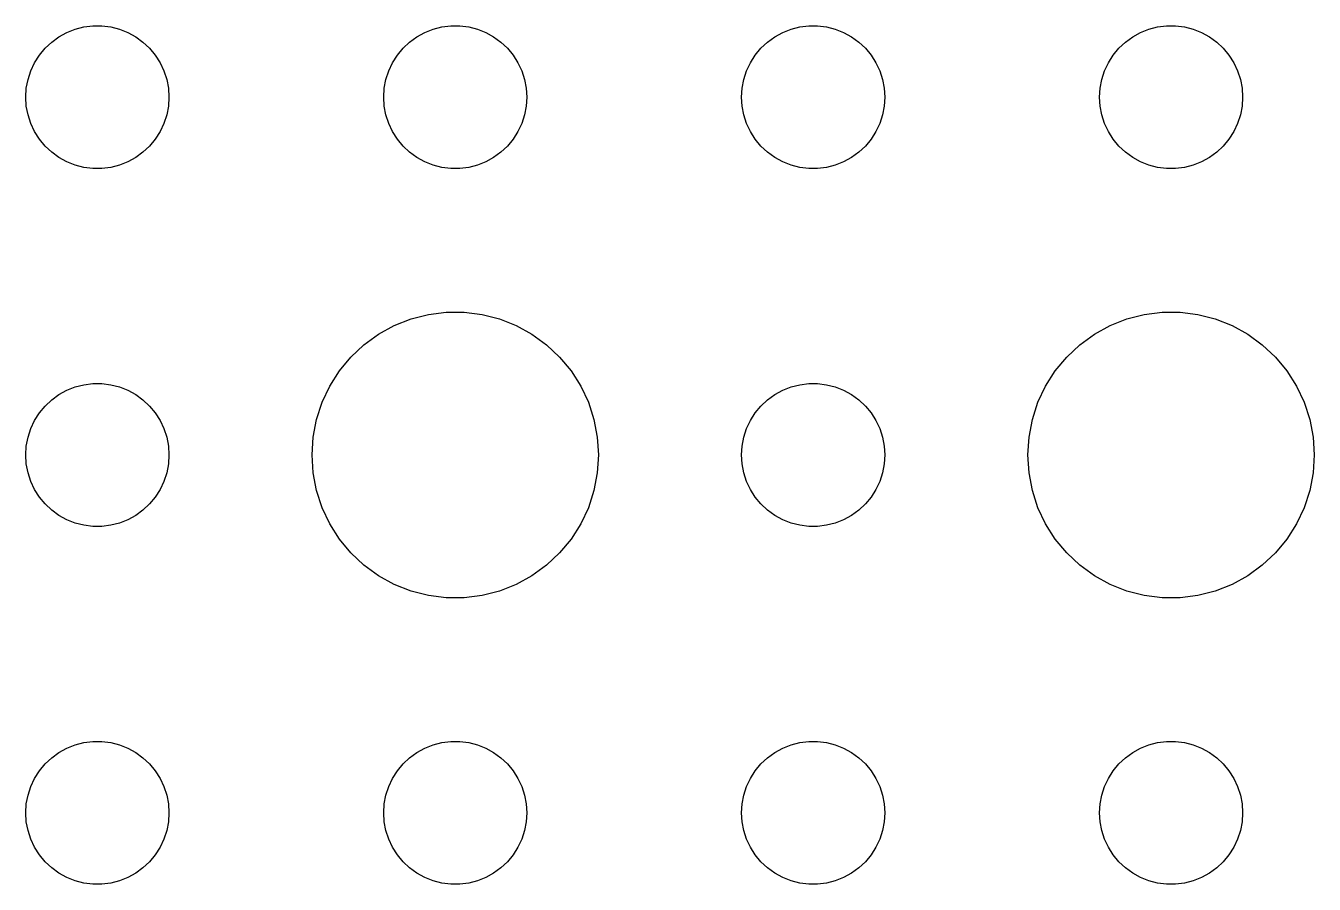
# Model space of a CAD drawing. Header units: metres. Extents: x -112 to 112, y -104 to 104.
# Drawn here: x -84 to -57, y -76.5 to -58.5 of the extents above; entities that cross this region are included whole.
import ezdxf

# ---------------------------------------------------------------- set-up
doc = ezdxf.new("R2010")
doc.units = ezdxf.units.M

msp = doc.modelspace()

# ---------------------------------------------------------------- linework, layer by layer
for p, q in [((-83.1387, -58.6428), (-82.9635, -58.5734)), ((-82.9635, -58.5734), (-82.7811, -58.5266)), ((-82.7811, -58.5266), (-82.5942, -58.503)), ((-82.5942, -58.503), (-82.4058, -58.503)), ((-82.4058, -58.503), (-82.2189, -58.5266)), ((-82.2189, -58.5266), (-82.0365, -58.5734)), ((-82.0365, -58.5734), (-81.8613, -58.6428)), ((-75.6387, -58.6428), (-75.4635, -58.5734)), ((-75.4635, -58.5734), (-75.2811, -58.5266)), ((-75.2811, -58.5266), (-75.0942, -58.503)), ((-75.0942, -58.503), (-74.9058, -58.503)), ((-74.9058, -58.503), (-74.7189, -58.5266)), ((-74.7189, -58.5266), (-74.5365, -58.5734)), ((-74.5365, -58.5734), (-74.3613, -58.6428)), ((-68.1387, -58.6428), (-67.9635, -58.5734)), ((-67.9635, -58.5734), (-67.7811, -58.5266)), ((-67.7811, -58.5266), (-67.5942, -58.503)), ((-67.5942, -58.503), (-67.4058, -58.503)), ((-67.4058, -58.503), (-67.2189, -58.5266)), ((-67.2189, -58.5266), (-67.0365, -58.5734)), ((-67.0365, -58.5734), (-66.8613, -58.6428)), ((-60.6387, -58.6428), (-60.4635, -58.5734)), ((-60.4635, -58.5734), (-60.2811, -58.5266)), ((-60.2811, -58.5266), (-60.0942, -58.503)), ((-60.0942, -58.503), (-59.9058, -58.503)), ((-59.9058, -58.503), (-59.7189, -58.5266)), ((-59.7189, -58.5266), (-59.5365, -58.5734)), ((-59.5365, -58.5734), (-59.3613, -58.6428)), ((-83.5934, -58.9732), (-83.4561, -58.8442)), ((-83.4561, -58.8442), (-83.3037, -58.7335)), ((-83.3037, -58.7335), (-83.1387, -58.6428)), ((-81.8613, -58.6428), (-81.6963, -58.7335)), ((-81.6963, -58.7335), (-81.5439, -58.8442)), ((-81.5439, -58.8442), (-81.4065, -58.9732)), ((-76.0934, -58.9732), (-75.9561, -58.8442)), ((-75.9561, -58.8442), (-75.8037, -58.7335)), ((-75.8037, -58.7335), (-75.6387, -58.6428)), ((-74.3613, -58.6428), (-74.1963, -58.7335)), ((-74.1963, -58.7335), (-74.0439, -58.8442)), ((-74.0439, -58.8442), (-73.9065, -58.9732)), ((-68.5934, -58.9732), (-68.4561, -58.8442)), ((-68.4561, -58.8442), (-68.3037, -58.7335)), ((-68.3037, -58.7335), (-68.1387, -58.6428)), ((-66.8613, -58.6428), (-66.6963, -58.7335)), ((-66.6963, -58.7335), (-66.5439, -58.8442)), ((-66.5439, -58.8442), (-66.4065, -58.9732)), ((-61.0934, -58.9732), (-60.9561, -58.8442)), ((-60.9561, -58.8442), (-60.8037, -58.7335)), ((-60.8037, -58.7335), (-60.6387, -58.6428)), ((-59.3613, -58.6428), (-59.1963, -58.7335)), ((-59.1963, -58.7335), (-59.0439, -58.8442)), ((-59.0439, -58.8442), (-58.9065, -58.9732)), ((-83.8145, -59.2774), (-83.7135, -59.1183)), ((-83.7135, -59.1183), (-83.5934, -58.9732)), ((-81.4065, -58.9732), (-81.2865, -59.1183)), ((-81.2865, -59.1183), (-81.1855, -59.2774)), ((-76.3145, -59.2774), (-76.2135, -59.1183)), ((-76.2135, -59.1183), (-76.0934, -58.9732)), ((-73.9065, -58.9732), (-73.7865, -59.1183)), ((-73.7865, -59.1183), (-73.6855, -59.2774)), ((-68.8145, -59.2774), (-68.7135, -59.1183)), ((-68.7135, -59.1183), (-68.5934, -58.9732)), ((-66.4065, -58.9732), (-66.2865, -59.1183)), ((-66.2865, -59.1183), (-66.1855, -59.2774)), ((-61.3145, -59.2774), (-61.2135, -59.1183)), ((-61.2135, -59.1183), (-61.0934, -58.9732)), ((-58.9065, -58.9732), (-58.7865, -59.1183)), ((-58.7865, -59.1183), (-58.6855, -59.2774)), ((-83.8947, -59.4478), (-83.8145, -59.2774)), ((-81.1855, -59.2774), (-81.1053, -59.4478)), ((-76.3947, -59.4478), (-76.3145, -59.2774)), ((-73.6855, -59.2774), (-73.6053, -59.4478)), ((-68.8947, -59.4478), (-68.8145, -59.2774)), ((-66.1855, -59.2774), (-66.1053, -59.4478)), ((-61.3947, -59.4478), (-61.3145, -59.2774)), ((-58.6855, -59.2774), (-58.6053, -59.4478)), ((-83.9882, -59.812), (-83.9529, -59.627)), ((-83.9529, -59.627), (-83.8947, -59.4478)), ((-81.1053, -59.4478), (-81.0471, -59.627)), ((-81.0471, -59.627), (-81.0118, -59.812)), ((-76.4882, -59.812), (-76.4529, -59.627)), ((-76.4529, -59.627), (-76.3947, -59.4478)), ((-73.6053, -59.4478), (-73.5471, -59.627)), ((-73.5471, -59.627), (-73.5118, -59.812)), ((-68.9882, -59.812), (-68.9529, -59.627)), ((-68.9529, -59.627), (-68.8947, -59.4478)), ((-66.1053, -59.4478), (-66.0471, -59.627)), ((-66.0471, -59.627), (-66.0118, -59.812)), ((-61.4882, -59.812), (-61.4529, -59.627)), ((-61.4529, -59.627), (-61.3947, -59.4478)), ((-58.6053, -59.4478), (-58.5471, -59.627)), ((-58.5471, -59.627), (-58.5118, -59.812)), ((-84, -60), (-83.9882, -59.812)), ((-81.0118, -59.812), (-81, -60)), ((-76.5, -60), (-76.4882, -59.812)), ((-73.5118, -59.812), (-73.5, -60)), ((-69, -60), (-68.9882, -59.812)), ((-66.0118, -59.812), (-66, -60)), ((-61.5, -60), (-61.4882, -59.812)), ((-58.5118, -59.812), (-58.5, -60)), ((-83.9882, -60.188), (-84, -60)), ((-83.9529, -60.373), (-83.9882, -60.188)), ((-81.0118, -60.188), (-81.0471, -60.373)), ((-81, -60), (-81.0118, -60.188)), ((-76.4882, -60.188), (-76.5, -60)), ((-76.4529, -60.373), (-76.4882, -60.188)), ((-73.5118, -60.188), (-73.5471, -60.373)), ((-73.5, -60), (-73.5118, -60.188)), ((-68.9882, -60.188), (-69, -60)), ((-68.9529, -60.373), (-68.9882, -60.188)), ((-66.0118, -60.188), (-66.0471, -60.373)), ((-66, -60), (-66.0118, -60.188)), ((-61.4882, -60.188), (-61.5, -60)), ((-61.4529, -60.373), (-61.4882, -60.188)), ((-58.5118, -60.188), (-58.5471, -60.373)), ((-58.5, -60), (-58.5118, -60.188)), ((-83.8947, -60.5522), (-83.9529, -60.373)), ((-81.0471, -60.373), (-81.1053, -60.5522)), ((-76.3947, -60.5522), (-76.4529, -60.373)), ((-73.5471, -60.373), (-73.6053, -60.5522)), ((-68.8947, -60.5522), (-68.9529, -60.373)), ((-66.0471, -60.373), (-66.1053, -60.5522)), ((-61.3947, -60.5522), (-61.4529, -60.373)), ((-58.5471, -60.373), (-58.6053, -60.5522)), ((-83.8145, -60.7226), (-83.8947, -60.5522)), ((-83.7135, -60.8817), (-83.8145, -60.7226)), ((-81.1855, -60.7226), (-81.2865, -60.8817)), ((-81.1053, -60.5522), (-81.1855, -60.7226)), ((-76.3145, -60.7226), (-76.3947, -60.5522)), ((-76.2135, -60.8817), (-76.3145, -60.7226)), ((-73.6855, -60.7226), (-73.7865, -60.8817)), ((-73.6053, -60.5522), (-73.6855, -60.7226)), ((-68.8145, -60.7226), (-68.8947, -60.5522)), ((-68.7135, -60.8817), (-68.8145, -60.7226)), ((-66.1855, -60.7226), (-66.2865, -60.8817)), ((-66.1053, -60.5522), (-66.1855, -60.7226)), ((-61.3145, -60.7226), (-61.3947, -60.5522)), ((-61.2135, -60.8817), (-61.3145, -60.7226)), ((-58.6855, -60.7226), (-58.7865, -60.8817)), ((-58.6053, -60.5522), (-58.6855, -60.7226)), ((-83.5934, -61.0268), (-83.7135, -60.8817)), ((-81.2865, -60.8817), (-81.4065, -61.0268)), ((-76.0934, -61.0268), (-76.2135, -60.8817)), ((-73.7865, -60.8817), (-73.9065, -61.0268)), ((-68.5934, -61.0268), (-68.7135, -60.8817)), ((-66.2865, -60.8817), (-66.4065, -61.0268)), ((-61.0934, -61.0268), (-61.2135, -60.8817)), ((-58.7865, -60.8817), (-58.9065, -61.0268)), ((-83.4561, -61.1558), (-83.5934, -61.0268)), ((-83.3037, -61.2665), (-83.4561, -61.1558)), ((-83.1387, -61.3572), (-83.3037, -61.2665)), ((-81.6963, -61.2665), (-81.8613, -61.3572)), ((-81.5439, -61.1558), (-81.6963, -61.2665)), ((-81.4065, -61.0268), (-81.5439, -61.1558)), ((-75.9561, -61.1558), (-76.0934, -61.0268)), ((-75.8037, -61.2665), (-75.9561, -61.1558)), ((-75.6387, -61.3572), (-75.8037, -61.2665)), ((-74.1963, -61.2665), (-74.3613, -61.3572)), ((-74.0439, -61.1558), (-74.1963, -61.2665)), ((-73.9065, -61.0268), (-74.0439, -61.1558)), ((-68.4561, -61.1558), (-68.5934, -61.0268)), ((-68.3037, -61.2665), (-68.4561, -61.1558)), ((-68.1387, -61.3572), (-68.3037, -61.2665)), ((-66.6963, -61.2665), (-66.8613, -61.3572)), ((-66.5439, -61.1558), (-66.6963, -61.2665)), ((-66.4065, -61.0268), (-66.5439, -61.1558)), ((-60.9561, -61.1558), (-61.0934, -61.0268)), ((-60.8037, -61.2665), (-60.9561, -61.1558)), ((-60.6387, -61.3572), (-60.8037, -61.2665)), ((-59.1963, -61.2665), (-59.3613, -61.3572)), ((-59.0439, -61.1558), (-59.1963, -61.2665)), ((-58.9065, -61.0268), (-59.0439, -61.1558)), ((-82.9635, -61.4266), (-83.1387, -61.3572)), ((-82.7811, -61.4734), (-82.9635, -61.4266)), ((-82.5942, -61.497), (-82.7811, -61.4734)), ((-82.4058, -61.497), (-82.5942, -61.497)), ((-82.2189, -61.4734), (-82.4058, -61.497)), ((-82.0365, -61.4266), (-82.2189, -61.4734)), ((-81.8613, -61.3572), (-82.0365, -61.4266)), ((-75.4635, -61.4266), (-75.6387, -61.3572)), ((-75.2811, -61.4734), (-75.4635, -61.4266)), ((-75.0942, -61.497), (-75.2811, -61.4734)), ((-74.9058, -61.497), (-75.0942, -61.497)), ((-74.7189, -61.4734), (-74.9058, -61.497)), ((-74.5365, -61.4266), (-74.7189, -61.4734)), ((-74.3613, -61.3572), (-74.5365, -61.4266)), ((-67.9635, -61.4266), (-68.1387, -61.3572)), ((-67.7811, -61.4734), (-67.9635, -61.4266)), ((-67.5942, -61.497), (-67.7811, -61.4734)), ((-67.4058, -61.497), (-67.5942, -61.497)), ((-67.2189, -61.4734), (-67.4058, -61.497)), ((-67.0365, -61.4266), (-67.2189, -61.4734)), ((-66.8613, -61.3572), (-67.0365, -61.4266)), ((-60.4635, -61.4266), (-60.6387, -61.3572)), ((-60.2811, -61.4734), (-60.4635, -61.4266)), ((-60.0942, -61.497), (-60.2811, -61.4734)), ((-59.9058, -61.497), (-60.0942, -61.497)), ((-59.7189, -61.4734), (-59.9058, -61.497)), ((-59.5365, -61.4266), (-59.7189, -61.4734)), ((-59.3613, -61.3572), (-59.5365, -61.4266)), ((-75.5621, -64.5531), (-75.1884, -64.5059)), ((-75.1884, -64.5059), (-74.8116, -64.5059)), ((-74.8116, -64.5059), (-74.4379, -64.5531)), ((-60.5621, -64.5531), (-60.1884, -64.5059)), ((-60.1884, -64.5059), (-59.8116, -64.5059)), ((-59.8116, -64.5059), (-59.4379, -64.5531)), ((-76.6075, -64.967), (-76.2773, -64.7855)), ((-76.2773, -64.7855), (-75.927, -64.6468)), ((-75.927, -64.6468), (-75.5621, -64.5531)), ((-74.4379, -64.5531), (-74.073, -64.6468)), ((-74.073, -64.6468), (-73.7227, -64.7855)), ((-73.7227, -64.7855), (-73.3925, -64.967)), ((-61.6075, -64.967), (-61.2773, -64.7855)), ((-61.2773, -64.7855), (-60.927, -64.6468)), ((-60.927, -64.6468), (-60.5621, -64.5531)), ((-59.4379, -64.5531), (-59.0729, -64.6468)), ((-59.0729, -64.6468), (-58.7227, -64.7855)), ((-58.7227, -64.7855), (-58.3925, -64.967)), ((-76.9123, -65.1885), (-76.6075, -64.967)), ((-73.3925, -64.967), (-73.0877, -65.1885)), ((-61.9123, -65.1885), (-61.6075, -64.967)), ((-58.3925, -64.967), (-58.0877, -65.1885)), ((-77.1869, -65.4464), (-76.9123, -65.1885)), ((-73.0877, -65.1885), (-72.8131, -65.4464)), ((-62.1869, -65.4464), (-61.9123, -65.1885)), ((-58.0877, -65.1885), (-57.8131, -65.4464)), ((-77.427, -65.7366), (-77.1869, -65.4464)), ((-72.8131, -65.4464), (-72.573, -65.7366)), ((-62.427, -65.7366), (-62.1869, -65.4464)), ((-57.8131, -65.4464), (-57.5729, -65.7366)), ((-77.6289, -66.0547), (-77.427, -65.7366)), ((-72.573, -65.7366), (-72.3711, -66.0547)), ((-62.6289, -66.0547), (-62.427, -65.7366)), ((-57.5729, -65.7366), (-57.3711, -66.0547)), ((-83.3037, -66.2335), (-83.1387, -66.1428)), ((-83.1387, -66.1428), (-82.9635, -66.0734)), ((-82.9635, -66.0734), (-82.7811, -66.0266)), ((-82.7811, -66.0266), (-82.5942, -66.003)), ((-82.5942, -66.003), (-82.4058, -66.003)), ((-82.4058, -66.003), (-82.2189, -66.0266)), ((-82.2189, -66.0266), (-82.0365, -66.0734)), ((-82.0365, -66.0734), (-81.8613, -66.1428)), ((-81.8613, -66.1428), (-81.6963, -66.2335)), ((-77.7893, -66.3956), (-77.6289, -66.0547)), ((-72.3711, -66.0547), (-72.2107, -66.3956)), ((-68.3037, -66.2335), (-68.1387, -66.1428)), ((-68.1387, -66.1428), (-67.9635, -66.0734)), ((-67.9635, -66.0734), (-67.7811, -66.0266)), ((-67.7811, -66.0266), (-67.5942, -66.003)), ((-67.5942, -66.003), (-67.4058, -66.003)), ((-67.4058, -66.003), (-67.2189, -66.0266)), ((-67.2189, -66.0266), (-67.0365, -66.0734)), ((-67.0365, -66.0734), (-66.8613, -66.1428)), ((-66.8613, -66.1428), (-66.6963, -66.2335)), ((-62.7893, -66.3956), (-62.6289, -66.0547)), ((-57.3711, -66.0547), (-57.2107, -66.3956)), ((-83.5934, -66.4732), (-83.4561, -66.3442)), ((-83.4561, -66.3442), (-83.3037, -66.2335)), ((-81.6963, -66.2335), (-81.5439, -66.3442)), ((-81.5439, -66.3442), (-81.4065, -66.4732)), ((-77.9057, -66.7539), (-77.7893, -66.3956)), ((-72.2107, -66.3956), (-72.0943, -66.7539)), ((-68.5934, -66.4732), (-68.4561, -66.3442)), ((-68.4561, -66.3442), (-68.3037, -66.2335)), ((-66.6963, -66.2335), (-66.5439, -66.3442)), ((-66.5439, -66.3442), (-66.4065, -66.4732)), ((-62.9057, -66.7539), (-62.7893, -66.3956)), ((-57.2107, -66.3956), (-57.0942, -66.7539)), ((-83.8145, -66.7774), (-83.7135, -66.6183)), ((-83.7135, -66.6183), (-83.5934, -66.4732)), ((-81.4065, -66.4732), (-81.2865, -66.6183)), ((-81.2865, -66.6183), (-81.1855, -66.7774)), ((-68.8145, -66.7774), (-68.7135, -66.6183)), ((-68.7135, -66.6183), (-68.5934, -66.4732)), ((-66.4065, -66.4732), (-66.2865, -66.6183)), ((-66.2865, -66.6183), (-66.1855, -66.7774)), ((-83.9529, -67.127), (-83.8947, -66.9478)), ((-83.8947, -66.9478), (-83.8145, -66.7774)), ((-81.1855, -66.7774), (-81.1053, -66.9478)), ((-81.1053, -66.9478), (-81.0471, -67.127)), ((-77.9763, -67.124), (-77.9057, -66.7539)), ((-72.0943, -66.7539), (-72.0237, -67.124)), ((-68.9529, -67.127), (-68.8947, -66.9478)), ((-68.8947, -66.9478), (-68.8145, -66.7774)), ((-66.1855, -66.7774), (-66.1053, -66.9478)), ((-66.1053, -66.9478), (-66.0471, -67.127)), ((-62.9763, -67.124), (-62.9057, -66.7539)), ((-57.0942, -66.7539), (-57.0237, -67.124)), ((-83.9882, -67.312), (-83.9529, -67.127)), ((-81.0471, -67.127), (-81.0118, -67.312)), ((-78, -67.5), (-77.9763, -67.124)), ((-72.0237, -67.124), (-72, -67.5)), ((-68.9882, -67.312), (-68.9529, -67.127)), ((-66.0471, -67.127), (-66.0118, -67.312)), ((-63, -67.5), (-62.9763, -67.124)), ((-57.0237, -67.124), (-57, -67.5)), ((-84, -67.5), (-83.9882, -67.312)), ((-83.9882, -67.688), (-84, -67.5)), ((-81.0118, -67.312), (-81, -67.5)), ((-81, -67.5), (-81.0118, -67.688)), ((-77.9763, -67.876), (-78, -67.5)), ((-72, -67.5), (-72.0237, -67.876)), ((-69, -67.5), (-68.9882, -67.312)), ((-68.9882, -67.688), (-69, -67.5)), ((-66.0118, -67.312), (-66, -67.5)), ((-66, -67.5), (-66.0118, -67.688)), ((-62.9763, -67.876), (-63, -67.5)), ((-57, -67.5), (-57.0237, -67.876)), ((-83.9529, -67.873), (-83.9882, -67.688)), ((-81.0118, -67.688), (-81.0471, -67.873)), ((-68.9529, -67.873), (-68.9882, -67.688)), ((-66.0118, -67.688), (-66.0471, -67.873)), ((-83.8947, -68.0522), (-83.9529, -67.873)), ((-81.0471, -67.873), (-81.1053, -68.0522)), ((-77.9057, -68.2461), (-77.9763, -67.876)), ((-72.0237, -67.876), (-72.0943, -68.2461)), ((-68.8947, -68.0522), (-68.9529, -67.873)), ((-66.0471, -67.873), (-66.1053, -68.0522)), ((-62.9057, -68.2461), (-62.9763, -67.876)), ((-57.0237, -67.876), (-57.0942, -68.2461)), ((-83.8145, -68.2226), (-83.8947, -68.0522)), ((-83.7135, -68.3817), (-83.8145, -68.2226)), ((-81.1855, -68.2226), (-81.2865, -68.3817)), ((-81.1053, -68.0522), (-81.1855, -68.2226)), ((-77.7893, -68.6044), (-77.9057, -68.2461)), ((-72.0943, -68.2461), (-72.2107, -68.6044)), ((-68.8145, -68.2226), (-68.8947, -68.0522)), ((-68.7135, -68.3817), (-68.8145, -68.2226)), ((-66.1855, -68.2226), (-66.2865, -68.3817)), ((-66.1053, -68.0522), (-66.1855, -68.2226)), ((-62.7893, -68.6044), (-62.9057, -68.2461)), ((-57.0942, -68.2461), (-57.2107, -68.6044)), ((-83.5934, -68.5268), (-83.7135, -68.3817)), ((-83.4561, -68.6558), (-83.5934, -68.5268)), ((-81.4065, -68.5268), (-81.5439, -68.6558)), ((-81.2865, -68.3817), (-81.4065, -68.5268)), ((-68.5934, -68.5268), (-68.7135, -68.3817)), ((-68.4561, -68.6558), (-68.5934, -68.5268)), ((-66.4065, -68.5268), (-66.5439, -68.6558)), ((-66.2865, -68.3817), (-66.4065, -68.5268)), ((-83.3037, -68.7665), (-83.4561, -68.6558)), ((-83.1387, -68.8572), (-83.3037, -68.7665)), ((-81.6963, -68.7665), (-81.8613, -68.8572)), ((-81.5439, -68.6558), (-81.6963, -68.7665)), ((-77.6289, -68.9453), (-77.7893, -68.6044)), ((-72.2107, -68.6044), (-72.3711, -68.9453)), ((-68.3037, -68.7665), (-68.4561, -68.6558)), ((-68.1387, -68.8572), (-68.3037, -68.7665)), ((-66.6963, -68.7665), (-66.8613, -68.8572)), ((-66.5439, -68.6558), (-66.6963, -68.7665)), ((-62.6289, -68.9453), (-62.7893, -68.6044)), ((-57.2107, -68.6044), (-57.3711, -68.9453)), ((-82.9635, -68.9266), (-83.1387, -68.8572)), ((-82.7811, -68.9734), (-82.9635, -68.9266)), ((-82.5942, -68.997), (-82.7811, -68.9734)), ((-82.4058, -68.997), (-82.5942, -68.997)), ((-82.2189, -68.9734), (-82.4058, -68.997)), ((-82.0365, -68.9266), (-82.2189, -68.9734)), ((-81.8613, -68.8572), (-82.0365, -68.9266)), ((-77.427, -69.2634), (-77.6289, -68.9453)), ((-72.3711, -68.9453), (-72.573, -69.2634)), ((-67.9635, -68.9266), (-68.1387, -68.8572)), ((-67.7811, -68.9734), (-67.9635, -68.9266)), ((-67.5942, -68.997), (-67.7811, -68.9734)), ((-67.4058, -68.997), (-67.5942, -68.997)), ((-67.2189, -68.9734), (-67.4058, -68.997)), ((-67.0365, -68.9266), (-67.2189, -68.9734)), ((-66.8613, -68.8572), (-67.0365, -68.9266)), ((-62.427, -69.2634), (-62.6289, -68.9453)), ((-57.3711, -68.9453), (-57.5729, -69.2634)), ((-77.1869, -69.5536), (-77.427, -69.2634)), ((-72.573, -69.2634), (-72.8131, -69.5536)), ((-62.1869, -69.5536), (-62.427, -69.2634)), ((-57.5729, -69.2634), (-57.8131, -69.5536)), ((-76.9123, -69.8115), (-77.1869, -69.5536)), ((-72.8131, -69.5536), (-73.0877, -69.8115)), ((-61.9123, -69.8115), (-62.1869, -69.5536)), ((-57.8131, -69.5536), (-58.0877, -69.8115)), ((-76.6075, -70.033), (-76.9123, -69.8115)), ((-73.0877, -69.8115), (-73.3925, -70.033)), ((-61.6075, -70.033), (-61.9123, -69.8115)), ((-58.0877, -69.8115), (-58.3925, -70.033)), ((-76.2773, -70.2145), (-76.6075, -70.033)), ((-73.3925, -70.033), (-73.7227, -70.2145)), ((-61.2773, -70.2145), (-61.6075, -70.033)), ((-58.3925, -70.033), (-58.7227, -70.2145)), ((-75.927, -70.3532), (-76.2773, -70.2145)), ((-75.5621, -70.4469), (-75.927, -70.3532)), ((-75.1884, -70.4941), (-75.5621, -70.4469)), ((-74.4379, -70.4469), (-74.8116, -70.4941)), ((-74.073, -70.3532), (-74.4379, -70.4469)), ((-73.7227, -70.2145), (-74.073, -70.3532)), ((-60.927, -70.3532), (-61.2773, -70.2145)), ((-60.5621, -70.4469), (-60.927, -70.3532)), ((-60.1884, -70.4941), (-60.5621, -70.4469)), ((-59.4379, -70.4469), (-59.8116, -70.4941)), ((-59.0729, -70.3532), (-59.4379, -70.4469)), ((-58.7227, -70.2145), (-59.0729, -70.3532)), ((-74.8116, -70.4941), (-75.1884, -70.4941)), ((-59.8116, -70.4941), (-60.1884, -70.4941)), ((-83.3037, -73.7335), (-83.1387, -73.6428)), ((-83.1387, -73.6428), (-82.9635, -73.5734)), ((-82.9635, -73.5734), (-82.7811, -73.5266)), ((-82.7811, -73.5266), (-82.5942, -73.503)), ((-82.5942, -73.503), (-82.4058, -73.503)), ((-82.4058, -73.503), (-82.2189, -73.5266)), ((-82.2189, -73.5266), (-82.0365, -73.5734)), ((-82.0365, -73.5734), (-81.8613, -73.6428)), ((-81.8613, -73.6428), (-81.6963, -73.7335)), ((-75.8037, -73.7335), (-75.6387, -73.6428)), ((-75.6387, -73.6428), (-75.4635, -73.5734)), ((-75.4635, -73.5734), (-75.2811, -73.5266)), ((-75.2811, -73.5266), (-75.0942, -73.503)), ((-75.0942, -73.503), (-74.9058, -73.503)), ((-74.9058, -73.503), (-74.7189, -73.5266)), ((-74.7189, -73.5266), (-74.5365, -73.5734)), ((-74.5365, -73.5734), (-74.3613, -73.6428)), ((-74.3613, -73.6428), (-74.1963, -73.7335)), ((-68.3037, -73.7335), (-68.1387, -73.6428)), ((-68.1387, -73.6428), (-67.9635, -73.5734)), ((-67.9635, -73.5734), (-67.7811, -73.5266)), ((-67.7811, -73.5266), (-67.5942, -73.503)), ((-67.5942, -73.503), (-67.4058, -73.503)), ((-67.4058, -73.503), (-67.2189, -73.5266)), ((-67.2189, -73.5266), (-67.0365, -73.5734)), ((-67.0365, -73.5734), (-66.8613, -73.6428)), ((-66.8613, -73.6428), (-66.6963, -73.7335)), ((-60.8037, -73.7335), (-60.6387, -73.6428)), ((-60.6387, -73.6428), (-60.4635, -73.5734)), ((-60.4635, -73.5734), (-60.2811, -73.5266)), ((-60.2811, -73.5266), (-60.0942, -73.503)), ((-60.0942, -73.503), (-59.9058, -73.503)), ((-59.9058, -73.503), (-59.7189, -73.5266)), ((-59.7189, -73.5266), (-59.5365, -73.5734)), ((-59.5365, -73.5734), (-59.3613, -73.6428)), ((-59.3613, -73.6428), (-59.1963, -73.7335)), ((-83.7135, -74.1183), (-83.5934, -73.9732)), ((-83.5934, -73.9732), (-83.4561, -73.8442)), ((-83.4561, -73.8442), (-83.3037, -73.7335)), ((-81.6963, -73.7335), (-81.5439, -73.8442)), ((-81.5439, -73.8442), (-81.4065, -73.9732)), ((-81.4065, -73.9732), (-81.2865, -74.1183)), ((-76.2135, -74.1183), (-76.0934, -73.9732)), ((-76.0934, -73.9732), (-75.9561, -73.8442)), ((-75.9561, -73.8442), (-75.8037, -73.7335)), ((-74.1963, -73.7335), (-74.0439, -73.8442)), ((-74.0439, -73.8442), (-73.9065, -73.9732)), ((-73.9065, -73.9732), (-73.7865, -74.1183)), ((-68.7135, -74.1183), (-68.5934, -73.9732)), ((-68.5934, -73.9732), (-68.4561, -73.8442)), ((-68.4561, -73.8442), (-68.3037, -73.7335)), ((-66.6963, -73.7335), (-66.5439, -73.8442)), ((-66.5439, -73.8442), (-66.4065, -73.9732)), ((-66.4065, -73.9732), (-66.2865, -74.1183)), ((-61.2135, -74.1183), (-61.0934, -73.9732)), ((-61.0934, -73.9732), (-60.9561, -73.8442)), ((-60.9561, -73.8442), (-60.8037, -73.7335)), ((-59.1963, -73.7335), (-59.0439, -73.8442)), ((-59.0439, -73.8442), (-58.9065, -73.9732)), ((-58.9065, -73.9732), (-58.7865, -74.1183)), ((-83.8145, -74.2774), (-83.7135, -74.1183)), ((-81.2865, -74.1183), (-81.1855, -74.2774)), ((-76.3145, -74.2774), (-76.2135, -74.1183)), ((-73.7865, -74.1183), (-73.6855, -74.2774)), ((-68.8145, -74.2774), (-68.7135, -74.1183)), ((-66.2865, -74.1183), (-66.1855, -74.2774)), ((-61.3145, -74.2774), (-61.2135, -74.1183)), ((-58.7865, -74.1183), (-58.6855, -74.2774)), ((-83.9529, -74.627), (-83.8947, -74.4478)), ((-83.8947, -74.4478), (-83.8145, -74.2774)), ((-81.1855, -74.2774), (-81.1053, -74.4478)), ((-81.1053, -74.4478), (-81.0471, -74.627)), ((-76.4529, -74.627), (-76.3947, -74.4478)), ((-76.3947, -74.4478), (-76.3145, -74.2774)), ((-73.6855, -74.2774), (-73.6053, -74.4478)), ((-73.6053, -74.4478), (-73.5471, -74.627)), ((-68.9529, -74.627), (-68.8947, -74.4478)), ((-68.8947, -74.4478), (-68.8145, -74.2774)), ((-66.1855, -74.2774), (-66.1053, -74.4478)), ((-66.1053, -74.4478), (-66.0471, -74.627)), ((-61.4529, -74.627), (-61.3947, -74.4478)), ((-61.3947, -74.4478), (-61.3145, -74.2774)), ((-58.6855, -74.2774), (-58.6053, -74.4478)), ((-58.6053, -74.4478), (-58.5471, -74.627)), ((-83.9882, -74.812), (-83.9529, -74.627)), ((-81.0471, -74.627), (-81.0118, -74.812)), ((-76.4882, -74.812), (-76.4529, -74.627)), ((-73.5471, -74.627), (-73.5118, -74.812)), ((-68.9882, -74.812), (-68.9529, -74.627)), ((-66.0471, -74.627), (-66.0118, -74.812)), ((-61.4882, -74.812), (-61.4529, -74.627)), ((-58.5471, -74.627), (-58.5118, -74.812)), ((-84, -75), (-83.9882, -74.812)), ((-83.9882, -75.188), (-84, -75)), ((-81.0118, -74.812), (-81, -75)), ((-81, -75), (-81.0118, -75.188)), ((-76.5, -75), (-76.4882, -74.812)), ((-76.4882, -75.188), (-76.5, -75)), ((-73.5118, -74.812), (-73.5, -75)), ((-73.5, -75), (-73.5118, -75.188)), ((-69, -75), (-68.9882, -74.812)), ((-68.9882, -75.188), (-69, -75)), ((-66.0118, -74.812), (-66, -75)), ((-66, -75), (-66.0118, -75.188)), ((-61.5, -75), (-61.4882, -74.812)), ((-61.4882, -75.188), (-61.5, -75)), ((-58.5118, -74.812), (-58.5, -75)), ((-58.5, -75), (-58.5118, -75.188)), ((-83.9529, -75.373), (-83.9882, -75.188)), ((-81.0118, -75.188), (-81.0471, -75.373)), ((-76.4529, -75.373), (-76.4882, -75.188)), ((-73.5118, -75.188), (-73.5471, -75.373)), ((-68.9529, -75.373), (-68.9882, -75.188)), ((-66.0118, -75.188), (-66.0471, -75.373)), ((-61.4529, -75.373), (-61.4882, -75.188)), ((-58.5118, -75.188), (-58.5471, -75.373)), ((-83.8947, -75.5522), (-83.9529, -75.373)), ((-83.8145, -75.7226), (-83.8947, -75.5522)), ((-81.1053, -75.5522), (-81.1855, -75.7226)), ((-81.0471, -75.373), (-81.1053, -75.5522)), ((-76.3947, -75.5522), (-76.4529, -75.373)), ((-76.3145, -75.7226), (-76.3947, -75.5522)), ((-73.6053, -75.5522), (-73.6855, -75.7226)), ((-73.5471, -75.373), (-73.6053, -75.5522)), ((-68.8947, -75.5522), (-68.9529, -75.373)), ((-68.8145, -75.7226), (-68.8947, -75.5522)), ((-66.1053, -75.5522), (-66.1855, -75.7226)), ((-66.0471, -75.373), (-66.1053, -75.5522)), ((-61.3947, -75.5522), (-61.4529, -75.373)), ((-61.3145, -75.7226), (-61.3947, -75.5522)), ((-58.6053, -75.5522), (-58.6855, -75.7226)), ((-58.5471, -75.373), (-58.6053, -75.5522)), ((-83.7135, -75.8817), (-83.8145, -75.7226)), ((-81.1855, -75.7226), (-81.2865, -75.8817)), ((-76.2135, -75.8817), (-76.3145, -75.7226)), ((-73.6855, -75.7226), (-73.7865, -75.8817)), ((-68.7135, -75.8817), (-68.8145, -75.7226)), ((-66.1855, -75.7226), (-66.2865, -75.8817)), ((-61.2135, -75.8817), (-61.3145, -75.7226)), ((-58.6855, -75.7226), (-58.7865, -75.8817)), ((-83.5934, -76.0268), (-83.7135, -75.8817)), ((-83.4561, -76.1558), (-83.5934, -76.0268)), ((-81.4065, -76.0268), (-81.5439, -76.1558)), ((-81.2865, -75.8817), (-81.4065, -76.0268)), ((-76.0934, -76.0268), (-76.2135, -75.8817)), ((-75.9561, -76.1558), (-76.0934, -76.0268)), ((-73.9065, -76.0268), (-74.0439, -76.1558)), ((-73.7865, -75.8817), (-73.9065, -76.0268)), ((-68.5934, -76.0268), (-68.7135, -75.8817)), ((-68.4561, -76.1558), (-68.5934, -76.0268)), ((-66.4065, -76.0268), (-66.5439, -76.1558)), ((-66.2865, -75.8817), (-66.4065, -76.0268)), ((-61.0934, -76.0268), (-61.2135, -75.8817)), ((-60.9561, -76.1558), (-61.0934, -76.0268)), ((-58.9065, -76.0268), (-59.0439, -76.1558)), ((-58.7865, -75.8817), (-58.9065, -76.0268)), ((-83.3037, -76.2665), (-83.4561, -76.1558)), ((-83.1387, -76.3572), (-83.3037, -76.2665)), ((-82.9635, -76.4266), (-83.1387, -76.3572)), ((-81.8613, -76.3572), (-82.0365, -76.4266)), ((-81.6963, -76.2665), (-81.8613, -76.3572)), ((-81.5439, -76.1558), (-81.6963, -76.2665)), ((-75.8037, -76.2665), (-75.9561, -76.1558)), ((-75.6387, -76.3572), (-75.8037, -76.2665)), ((-75.4635, -76.4266), (-75.6387, -76.3572)), ((-74.3613, -76.3572), (-74.5365, -76.4266)), ((-74.1963, -76.2665), (-74.3613, -76.3572)), ((-74.0439, -76.1558), (-74.1963, -76.2665)), ((-68.3037, -76.2665), (-68.4561, -76.1558)), ((-68.1387, -76.3572), (-68.3037, -76.2665)), ((-67.9635, -76.4266), (-68.1387, -76.3572)), ((-66.8613, -76.3572), (-67.0365, -76.4266)), ((-66.6963, -76.2665), (-66.8613, -76.3572)), ((-66.5439, -76.1558), (-66.6963, -76.2665)), ((-60.8037, -76.2665), (-60.9561, -76.1558)), ((-60.6387, -76.3572), (-60.8037, -76.2665)), ((-60.4635, -76.4266), (-60.6387, -76.3572)), ((-59.3613, -76.3572), (-59.5365, -76.4266)), ((-59.1963, -76.2665), (-59.3613, -76.3572)), ((-59.0439, -76.1558), (-59.1963, -76.2665)), ((-82.7811, -76.4734), (-82.9635, -76.4266)), ((-82.5942, -76.497), (-82.7811, -76.4734)), ((-82.4058, -76.497), (-82.5942, -76.497)), ((-82.2189, -76.4734), (-82.4058, -76.497)), ((-82.0365, -76.4266), (-82.2189, -76.4734)), ((-75.2811, -76.4734), (-75.4635, -76.4266)), ((-75.0942, -76.497), (-75.2811, -76.4734)), ((-74.9058, -76.497), (-75.0942, -76.497)), ((-74.7189, -76.4734), (-74.9058, -76.497)), ((-74.5365, -76.4266), (-74.7189, -76.4734)), ((-67.7811, -76.4734), (-67.9635, -76.4266)), ((-67.5942, -76.497), (-67.7811, -76.4734)), ((-67.4058, -76.497), (-67.5942, -76.497)), ((-67.2189, -76.4734), (-67.4058, -76.497)), ((-67.0365, -76.4266), (-67.2189, -76.4734)), ((-60.2811, -76.4734), (-60.4635, -76.4266)), ((-60.0942, -76.497), (-60.2811, -76.4734)), ((-59.9058, -76.497), (-60.0942, -76.497)), ((-59.7189, -76.4734), (-59.9058, -76.497)), ((-59.5365, -76.4266), (-59.7189, -76.4734))]:
    msp.add_line(p, q)

doc.saveas('drawing.dxf')
